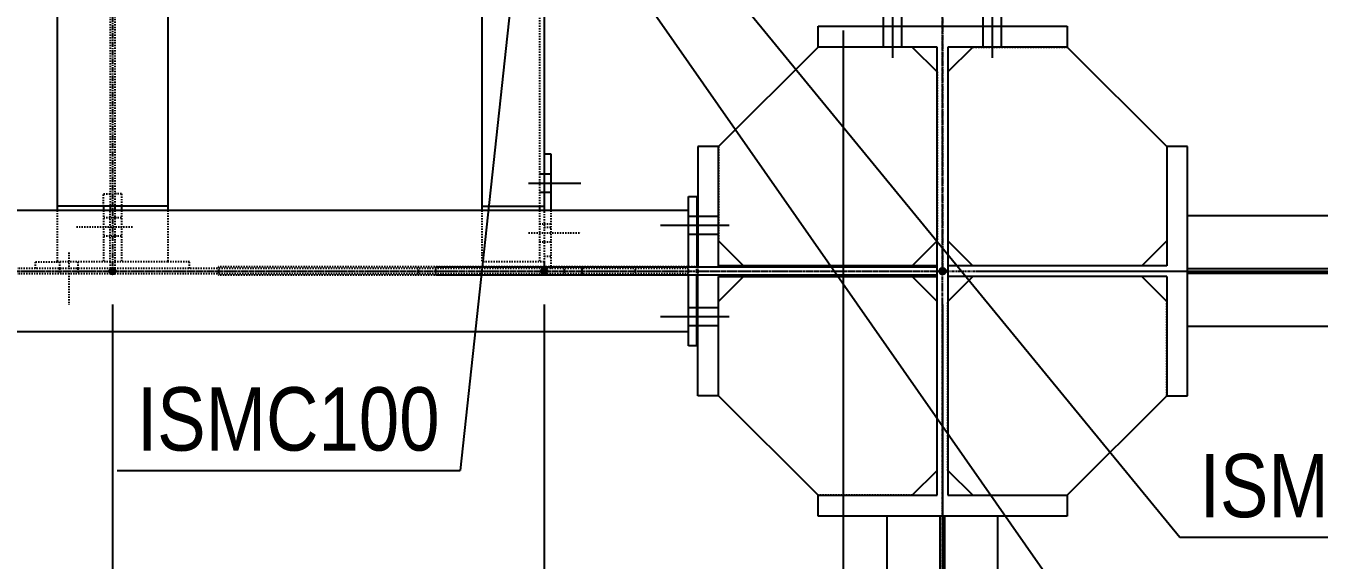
# Model space of a CAD drawing. Header units: millimetres. Extents: x 2102 to 21371, y 12217 to 26594.
# Drawn here: x 19028 to 20586, y 13973 to 14616 of the extents above; entities that cross this region are included whole.
import ezdxf

# ---------------------------------------------------------------- set-up
doc = ezdxf.new("R2010")
doc.units = ezdxf.units.MM
for name, pattern in [('CENTER', [12.7, 7.9375, -1.5875, 1.5875, -1.5875]), ('DXK_LINE_DOT2', [3.9198, 1.9599, -1.9599]), ('DXK_LINE_DOT5', [7.8785, 2.979, -0.9799, 0.9799, -0.9799, 0.9799, -0.9799])]:
    doc.linetypes.add(name, pattern=pattern)
for name, color, linetype in [('1', 7, 'Continuous'), ('2', 7, 'Continuous'), ('4', 7, 'Continuous'), ('6', 7, 'Continuous'), ('8', 7, 'Continuous')]:
    doc.layers.add(name, color=color, linetype=linetype)
doc.styles.add('Arial', font='arial.ttf', dxfattribs={"height": 0.2})
doc.styles.add('Arial Narrow', font='ARIALN.TTF', dxfattribs={"height": 0.2})

# ---------------------------------------------------------------- blocks, each defined once
blk = doc.blocks.new('GridLine-116860372-154899 - 114867')
at = {"layer": '2', "color": 7, "linetype": 'DXK_LINE_DOT5'}
blk.add_line((23950.6, 10927.9), (23950.6, 14695.8), dxfattribs=at)
blk = doc.blocks.new('GridLine-116860372-116904 - 114867')
at = {"layer": '2', "color": 7, "linetype": 'DXK_LINE_DOT5'}
blk.add_line((23950.6, 12454.5), (23950.6, 27661.7), dxfattribs=at)
blk = doc.blocks.new('GridLine-116860372-116905 - 114867')
at = {"layer": '2', "color": 7, "linetype": 'DXK_LINE_DOT5'}
blk.add_line((2535.4, 12570.8), (24512.1, 12570.8), dxfattribs=at)
blk = doc.blocks.new('Part-116860372-149982 - 114867')
at = {"layer": '1', "color": 6, "linetype": 'DXK_LINE_DOT2'}
blk.add_line((24319.3, 12487.6), (24319.3, 12654.1), dxfattribs=at)
at = {"layer": '2', "color": 2, "linetype": 'Continuous'}
for p, q in [((24713.1, 12654.1), (24319.3, 12654.1)), ((24713.1, 12487.6), (24713.1, 12654.1)), ((24713.1, 12574.4), (24319.3, 12574.4)), ((24713.1, 12567.3), (24319.3, 12567.3)), ((24650.6, 12567.3), (24650.6, 12574.4)), ((24713.1, 12487.6), (24319.3, 12487.6))]:
    blk.add_line(p, q, dxfattribs=at)
blk = doc.blocks.new('Part-116860372-114919 - 114867')
at = {"layer": '4', "linetype": 'Continuous'}
blk.add_hatch(color=4, dxfattribs=at).paths.add_polyline_path([(23950.6, 12565.8, -1), (23950.6, 12575.8, -1)])
at = {"layer": '2', "color": 2, "linetype": 'Continuous'}
for p, q in [((23763.1, 12939.6), (24138.1, 12939.6)), ((23763.1, 12908.3), (23763.1, 12939.6)), ((24138.1, 12939.6), (24138.1, 12908.3)), ((23942.4, 12908.3), (23763.1, 12908.3)), ((23942.4, 12233.3), (23942.4, 12908.3)), ((24138.1, 12908.3), (23958.7, 12908.3)), ((23958.7, 12908.3), (23958.7, 12233.3)), ((23763.1, 12202.1), (23763.1, 12233.3)), ((23763.1, 12233.3), (23942.4, 12233.3)), ((23958.7, 12233.3), (24138.1, 12233.3)), ((24138.1, 12233.3), (24138.1, 12202.1)), ((24138.1, 12202.1), (23763.1, 12202.1))]:
    blk.add_line(p, q, dxfattribs=at)
at = {"layer": '4', "color": 4, "linetype": 'CENTER'}
blk.add_line((23950.6, 12570.8), (23950.6, 12570.8), dxfattribs=at)
at = {"layer": '4', "color": 4, "linetype": 'Continuous'}
blk.add_circle((23950.6, 12570.8), 5, dxfattribs=at)
blk = doc.blocks.new('Part-116860372-114920 - 114867')
at = {"layer": '1', "color": 6, "linetype": 'DXK_LINE_DOT2'}
for p, q in [((23581.8, 12577.1), (23581.8, 12564.6)), ((23942.4, 12562.7), (23942.4, 12579))]:
    blk.add_line(p, q, dxfattribs=at)
at = {"layer": '2', "color": 2, "linetype": 'Continuous'}
for p, q in [((23613.1, 12758.3), (23581.8, 12758.3)), ((23581.8, 12758.3), (23581.8, 12577.1)), ((23613.1, 12579), (23613.1, 12758.3)), ((23581.8, 12383.3), (23581.8, 12564.6)), ((23942.4, 12579), (23613.1, 12579)), ((23613.1, 12383.3), (23613.1, 12562.7)), ((23613.1, 12562.7), (23942.4, 12562.7)), ((23613.1, 12383.3), (23581.8, 12383.3))]:
    blk.add_line(p, q, dxfattribs=at)
blk = doc.blocks.new('Part-116860372-114921 - 114867')
at = {"layer": '1', "color": 6, "linetype": 'DXK_LINE_DOT2'}
blk.add_line((23958.7, 12579), (23958.7, 12562.7), dxfattribs=at)
at = {"layer": '2', "color": 2, "linetype": 'Continuous'}
for p, q in [((24319.3, 12758.3), (24288.1, 12758.3)), ((24288.1, 12758.3), (24288.1, 12579)), ((24319.3, 12383.3), (24319.3, 12758.3)), ((24288.1, 12579), (23958.7, 12579)), ((24288.1, 12562.7), (23958.7, 12562.7)), ((24288.1, 12562.7), (24288.1, 12383.3)), ((24288.1, 12562.7), (24288.1, 12562.7)), ((24288.1, 12383.3), (24319.3, 12383.3))]:
    blk.add_line(p, q, dxfattribs=at)
blk = doc.blocks.new('Part-116860372-114922 - 114867')
at = {"layer": '4', "linetype": 'Continuous'}
blk.add_hatch(color=4, dxfattribs=at).paths.add_polyline_path([(23950.6, 12565.8, -1), (23950.6, 12575.8, -1)])
at = {"layer": '1', "color": 6, "linetype": 'DXK_LINE_DOT2'}
for p, q in [((23568.1, 12574.8), (20583.1, 12574.8)), ((23568.1, 12566.9), (20583.1, 12566.9)), ((23568.1, 12564.6), (23568.1, 12577.1))]:
    blk.add_line(p, q, dxfattribs=at)
at = {"layer": '2', "color": 2, "linetype": 'Continuous'}
for p, q in [((23568.1, 12662.3), (20583.1, 12662.3)), ((23568.1, 12577.1), (23568.1, 12662.3)), ((23568.1, 12479.3), (23568.1, 12564.6)), ((23568.1, 12479.3), (20583.1, 12479.3))]:
    blk.add_line(p, q, dxfattribs=at)
at = {"layer": '4', "color": 4, "linetype": 'CENTER'}
blk.add_line((20200.6, 12570.8), (23950.6, 12570.8), dxfattribs=at)
at = {"layer": '4', "color": 4, "linetype": 'Continuous'}
blk.add_circle((23950.6, 12570.8), 5, dxfattribs=at)
blk = doc.blocks.new('Part-116860372-114999 - 114867')
at = {"layer": '4', "linetype": 'Continuous'}
blk.add_hatch(color=4, dxfattribs=at).paths.add_polyline_path([(22700.6, 12565.8, -1), (22700.6, 12575.8, -1)])
at = {"layer": '1', "color": 6, "linetype": 'DXK_LINE_DOT2'}
for p, q in [((22697, 15569.1), (22697, 12668.6)), ((22704.1, 15569.1), (22704.1, 12668.6)), ((22617.3, 12662.3), (22617.3, 12584.8)), ((22697, 12584.8), (22697, 12662.3)), ((22704.1, 12662.3), (22704.1, 12584.8)), ((22783.8, 12662.3), (22783.8, 12584.8)), ((22783.8, 12584.8), (22617.3, 12584.8))]:
    blk.add_line(p, q, dxfattribs=at)
at = {"layer": '2', "color": 2, "linetype": 'Continuous'}
for p, q in [((22617.3, 15464.6), (22617.3, 12662.3)), ((22783.8, 15479.8), (22783.8, 12662.3)), ((22783.8, 12668.6), (22617.3, 12668.6)), ((22697, 12668.6), (22697, 12662.3)), ((22704.1, 12668.6), (22704.1, 12662.3))]:
    blk.add_line(p, q, dxfattribs=at)
at = {"layer": '4', "color": 4, "linetype": 'CENTER'}
blk.add_line((22700.6, 15583.3), (22700.6, 12570.8), dxfattribs=at)
at = {"layer": '4', "color": 4, "linetype": 'Continuous'}
blk.add_circle((22700.6, 12570.8), 5, dxfattribs=at)
blk = doc.blocks.new('Part-116860372-115005 - 114867')
at = {"layer": '4', "linetype": 'Continuous'}
blk.add_hatch(color=4, dxfattribs=at).paths.add_polyline_path([(23950.6, 12565.8, -1), (23950.6, 12575.8, -1)])
at = {"layer": '4', "color": 4, "linetype": 'CENTER'}
blk.add_line((23950.6, 21320.8), (23950.6, 12570.8), dxfattribs=at)
at = {"layer": '4', "color": 4, "linetype": 'Continuous'}
blk.add_circle((23950.6, 12570.8), 5, dxfattribs=at)
blk = doc.blocks.new('Bolt-116860372-115392 - 114867')
at = {"layer": '2', "color": 1, "linetype": 'Continuous'}
for p, q in [((23875.6, 12892.1), (23875.6, 12995.8)), ((23875.6, 12892.1), (23875.6, 12995.8)), ((23875.6, 12892.1), (23875.6, 12995.8)), ((23875.6, 12892.1), (23875.6, 12995.8)), ((23875.6, 12892.1), (23875.6, 12995.8)), ((23875.6, 12892.1), (23875.6, 12995.8)), ((24025.6, 12892.1), (24025.6, 12995.8)), ((24025.6, 12892.1), (24025.6, 12995.8)), ((24025.6, 12892.1), (24025.6, 12995.8)), ((24025.6, 12892.1), (24025.6, 12995.8)), ((24025.6, 12892.1), (24025.6, 12995.8)), ((24025.6, 12892.1), (24025.6, 12995.8)), ((23861.8, 12940.8), (23861.8, 12953.3)), ((23861.8, 12940.8), (23861.8, 12953.3)), ((23861.8, 12940.8), (23861.8, 12953.3)), ((23861.8, 12940.8), (23861.8, 12953.3)), ((23861.8, 12940.8), (23861.8, 12953.3)), ((23861.8, 12940.8), (23861.8, 12953.3)), ((23889.3, 12940.8), (23889.3, 12953.3)), ((23889.3, 12940.8), (23889.3, 12953.3)), ((23889.3, 12940.8), (23889.3, 12953.3)), ((23889.3, 12940.8), (23889.3, 12953.3)), ((23889.3, 12940.8), (23889.3, 12953.3)), ((23889.3, 12940.8), (23889.3, 12953.3)), ((24011.8, 12940.8), (24011.8, 12953.3)), ((24011.8, 12940.8), (24011.8, 12953.3)), ((24011.8, 12940.8), (24011.8, 12953.3)), ((24011.8, 12940.8), (24011.8, 12953.3)), ((24011.8, 12940.8), (24011.8, 12953.3)), ((24011.8, 12940.8), (24011.8, 12953.3)), ((24039.3, 12940.8), (24039.3, 12953.3)), ((24039.3, 12940.8), (24039.3, 12953.3)), ((24039.3, 12940.8), (24039.3, 12953.3)), ((24039.3, 12940.8), (24039.3, 12953.3)), ((24039.3, 12940.8), (24039.3, 12953.3)), ((24039.3, 12940.8), (24039.3, 12953.3)), ((23861.8, 12908.3), (23861.8, 12939.6)), ((23861.8, 12908.3), (23861.8, 12939.6)), ((23861.8, 12908.3), (23861.8, 12939.6)), ((23861.8, 12908.3), (23861.8, 12939.6)), ((23861.8, 12908.3), (23861.8, 12939.6)), ((23861.8, 12908.3), (23861.8, 12939.6)), ((23889.3, 12908.3), (23889.3, 12939.6)), ((23889.3, 12908.3), (23889.3, 12939.6)), ((23889.3, 12908.3), (23889.3, 12939.6)), ((23889.3, 12908.3), (23889.3, 12939.6)), ((23889.3, 12908.3), (23889.3, 12939.6)), ((23889.3, 12908.3), (23889.3, 12939.6)), ((24011.8, 12908.3), (24011.8, 12939.6)), ((24011.8, 12908.3), (24011.8, 12939.6)), ((24011.8, 12908.3), (24011.8, 12939.6)), ((24011.8, 12908.3), (24011.8, 12939.6)), ((24011.8, 12908.3), (24011.8, 12939.6)), ((24011.8, 12908.3), (24011.8, 12939.6)), ((24039.3, 12908.3), (24039.3, 12939.6)), ((24039.3, 12908.3), (24039.3, 12939.6)), ((24039.3, 12908.3), (24039.3, 12939.6)), ((24039.3, 12908.3), (24039.3, 12939.6)), ((24039.3, 12908.3), (24039.3, 12939.6)), ((24039.3, 12908.3), (24039.3, 12939.6))]:
    blk.add_line(p, q, dxfattribs=at)
blk = doc.blocks.new('Part-116860372-115028 - 114867')
at = {"layer": '4', "linetype": 'Continuous'}
for points in [[(23350.6, 13815.8, -1), (23350.6, 13825.8, -1)], [(23350.6, 12565.8, -1), (23350.6, 12575.8, -1)]]:
    blk.add_hatch(color=4, dxfattribs=at).paths.add_polyline_path(points)
at = {"layer": '1', "color": 6, "linetype": 'DXK_LINE_DOT2'}
for p, q in [((23343.4, 13720.8), (23343.4, 12668.6)), ((23350.6, 13583.3), (23350.6, 12983.3)), ((23256.8, 12662.3), (23256.8, 12584.8)), ((23343.4, 12662.3), (23343.4, 12584.8)), ((23350.6, 12668.6), (23350.6, 12584.8)), ((23350.6, 12584.8), (23256.8, 12584.8))]:
    blk.add_line(p, q, dxfattribs=at)
at = {"layer": '2', "color": 2, "linetype": 'Continuous'}
for p, q in [((23256.8, 13720.8), (23256.8, 12662.3)), ((23350.6, 13720.8), (23256.8, 13720.8)), ((23350.6, 13720.8), (23350.6, 13583.3)), ((23350.6, 12983.3), (23350.6, 12668.6)), ((23256.8, 12668.6), (23350.6, 12668.6)), ((23343.4, 12668.6), (23343.4, 12662.3))]:
    blk.add_line(p, q, dxfattribs=at)
at = {"layer": '4', "color": 4, "linetype": 'CENTER'}
for p, q in [((23350.6, 13820.8), (23350.6, 13583.3)), ((23350.6, 12983.3), (23350.6, 12668.6)), ((23350.6, 12584.8), (23350.6, 12570.8))]:
    blk.add_line(p, q, dxfattribs=at)
at = {"layer": '4', "color": 4, "linetype": 'Continuous'}
for centre in [(23350.6, 13820.8), (23350.6, 12570.8)]:
    blk.add_circle(centre, 5, dxfattribs=at)
blk = doc.blocks.new('Part-116860372-115315 - 114867')
at = {"layer": '1', "color": 6, "linetype": 'DXK_LINE_DOT2'}
for p, q in [((22687, 12668.6), (22687, 12687.3)), ((22687, 12687.3), (22697, 12687.3)), ((22687, 12662.3), (22687, 12584.8)), ((22697, 12668.6), (22697, 12662.3)), ((22584.5, 12574.8), (22584.5, 12584.8)), ((22584.5, 12584.8), (22617.3, 12584.8)), ((22697, 12584.8), (22697, 12574.8))]:
    blk.add_line(p, q, dxfattribs=at)
at = {"layer": '2', "color": 2, "linetype": 'Continuous'}
blk.add_line((22687, 12668.6), (22687, 12662.3), dxfattribs=at)
blk = doc.blocks.new('Part-116860372-115316 - 114867')
at = {"layer": '1', "color": 6, "linetype": 'DXK_LINE_DOT2'}
for p, q in [((22714.1, 12687.3), (22704.1, 12687.3)), ((22714.1, 12687.3), (22714.1, 12668.6)), ((22704.1, 12668.6), (22704.1, 12662.3)), ((22714.1, 12662.3), (22714.1, 12584.8)), ((22704.1, 12584.8), (22704.1, 12574.8)), ((22816.6, 12584.8), (22783.8, 12584.8)), ((22816.6, 12574.8), (22816.6, 12584.8))]:
    blk.add_line(p, q, dxfattribs=at)
at = {"layer": '2', "color": 2, "linetype": 'Continuous'}
blk.add_line((22714.1, 12668.6), (22714.1, 12662.3), dxfattribs=at)
blk = doc.blocks.new('Bolt-116860372-115317 - 114867')
at = {"layer": '1', "color": 1, "linetype": 'DXK_LINE_DOT2'}
for p, q in [((22697, 12651), (22687, 12651)), ((22704.1, 12651), (22697, 12651)), ((22714.1, 12651), (22704.1, 12651)), ((22730.4, 12637.3), (22645.4, 12637.3)), ((22697, 12623.5), (22687, 12623.5)), ((22704.1, 12623.5), (22697, 12623.5)), ((22714.1, 12623.5), (22704.1, 12623.5))]:
    blk.add_line(p, q, dxfattribs=at)
blk = doc.blocks.new('Bolt-116860372-115337 - 114867')
at = {"layer": '1', "color": 1, "linetype": 'DXK_LINE_DOT2'}
for p, q in [((22620.8, 12584.8), (22620.8, 12574.8)), ((22634.5, 12599.1), (22634.5, 12520.3)), ((22648.3, 12584.8), (22648.3, 12574.8)), ((22620.8, 12574.8), (22620.8, 12566.9)), ((22648.3, 12574.8), (22648.3, 12566.9))]:
    blk.add_line(p, q, dxfattribs=at)
blk = doc.blocks.new('Part-116860372-115832 - 114867')
at = {"layer": '1', "color": 6, "linetype": 'DXK_LINE_DOT2'}
for p, q in [((23360.6, 12662.3), (23360.6, 12574.8)), ((23350.6, 12637.3), (23360.6, 12637.3)), ((23350.6, 12593.5), (23360.6, 12593.5))]:
    blk.add_line(p, q, dxfattribs=at)
at = {"layer": '2', "color": 2, "linetype": 'Continuous'}
for p, q in [((23350.6, 12747.3), (23360.6, 12747.3)), ((23360.6, 12747.3), (23360.6, 12662.3)), ((23350.6, 12668.6), (23350.6, 12662.3))]:
    blk.add_line(p, q, dxfattribs=at)
blk = doc.blocks.new('Bolt-116860372-115833 - 114867')
at = {"layer": '1', "color": 1, "linetype": 'DXK_LINE_DOT2'}
for p, q in [((23343.4, 12642.3), (23350.6, 12642.3)), ((23350.6, 12642.3), (23360.6, 12642.3)), ((23327.2, 12628.5), (23405.9, 12628.5)), ((23343.4, 12614.8), (23350.6, 12614.8)), ((23350.6, 12614.8), (23360.6, 12614.8))]:
    blk.add_line(p, q, dxfattribs=at)
at = {"layer": '2', "color": 1, "linetype": 'Continuous'}
for p, q in [((23327.2, 12703.5), (23405.9, 12703.5)), ((23343.4, 12717.3), (23350.6, 12717.3)), ((23350.6, 12717.3), (23360.6, 12717.3)), ((23343.4, 12689.8), (23350.6, 12689.8)), ((23350.6, 12689.8), (23360.6, 12689.8))]:
    blk.add_line(p, q, dxfattribs=at)
blk = doc.blocks.new('Bolt-116860372-116808 - 114867')
at = {"layer": '2', "color": 1, "linetype": 'Continuous'}
for p, q in [((23580.6, 12653.3), (23568.1, 12653.3)), ((23580.6, 12653.3), (23568.1, 12653.3)), ((23613.1, 12653.3), (23581.8, 12653.3)), ((23613.1, 12653.3), (23581.8, 12653.3)), ((23629.3, 12639.6), (23525.6, 12639.6)), ((23629.3, 12639.6), (23525.6, 12639.6)), ((23580.6, 12625.8), (23568.1, 12625.8)), ((23580.6, 12625.8), (23568.1, 12625.8)), ((23613.1, 12625.8), (23581.8, 12625.8)), ((23613.1, 12625.8), (23581.8, 12625.8)), ((23580.6, 12515.8), (23568.1, 12515.8)), ((23580.6, 12515.8), (23568.1, 12515.8)), ((23613.1, 12515.8), (23581.8, 12515.8)), ((23613.1, 12515.8), (23581.8, 12515.8)), ((23629.3, 12502.1), (23525.6, 12502.1)), ((23629.3, 12502.1), (23525.6, 12502.1)), ((23580.6, 12488.3), (23568.1, 12488.3)), ((23580.6, 12488.3), (23568.1, 12488.3)), ((23613.1, 12488.3), (23581.8, 12488.3)), ((23613.1, 12488.3), (23581.8, 12488.3))]:
    blk.add_line(p, q, dxfattribs=at)
blk = doc.blocks.new('Part-116860372-116807 - 114867')
at = {"layer": '1', "color": 6, "linetype": 'DXK_LINE_DOT2'}
for p, q in [((23568.1, 12577.1), (23568.1, 12662.3)), ((23568.1, 12479.3), (23568.1, 12564.6)), ((23580.6, 12564.6), (23580.6, 12577.1))]:
    blk.add_line(p, q, dxfattribs=at)
at = {"layer": '2', "color": 2, "linetype": 'Continuous'}
for p, q in [((23568.1, 12662.3), (23568.1, 12683.3)), ((23568.1, 12683.3), (23580.6, 12683.3)), ((23580.6, 12683.3), (23580.6, 12577.1)), ((23580.6, 12458.3), (23580.6, 12564.6)), ((23568.1, 12458.3), (23568.1, 12479.3)), ((23580.6, 12458.3), (23568.1, 12458.3))]:
    blk.add_line(p, q, dxfattribs=at)
blk = doc.blocks.new('Part-116860372-116844 - 114867')
at = {"layer": '1', "color": 6, "linetype": 'DXK_LINE_DOT2'}
for p, q in [((23581.8, 12577.1), (22860.3, 12577.1)), ((22860.3, 12577.1), (22860.3, 12564.6)), ((23581.8, 12564.6), (22860.3, 12564.6)), ((23160.7, 12577.1), (23160.7, 12564.6)), ((23381.3, 12564.6), (23381.3, 12577.1)), ((23581.8, 12577.1), (23581.8, 12577.1)), ((23581.8, 12564.6), (23581.8, 12564.6))]:
    blk.add_line(p, q, dxfattribs=at)
blk = doc.blocks.new('Part-116860372-116857 - 114867')
at = {"layer": '1', "color": 6, "linetype": 'DXK_LINE_DOT2'}
blk.add_line((23487.9, 12564.6), (23487.9, 12577.1), dxfattribs=at)
at = {"layer": '2', "color": 2, "linetype": 'Continuous'}
for p, q in [((23187.4, 12577.1), (23942.4, 12577.1)), ((23187.4, 12564.6), (23187.4, 12577.1)), ((23942.4, 12564.6), (23187.4, 12564.6)), ((23407.1, 12577.1), (23407.1, 12564.6))]:
    blk.add_line(p, q, dxfattribs=at)
blk = doc.blocks.new('Part-116860372-154321 - 114867')
at = {"layer": '1', "color": 6, "linetype": 'DXK_LINE_DOT2'}
blk.add_line((24033.8, 12202.1), (23867.3, 12202.1), dxfattribs=at)
at = {"layer": '2', "color": 2, "linetype": 'Continuous'}
for p, q in [((23867.3, 11933.3), (23867.3, 12202.1)), ((23947, 11933.3), (23947, 12202.1)), ((23954.1, 11933.3), (23954.1, 12202.1)), ((24033.8, 11933.3), (24033.8, 12202.1)), ((23947, 11995.8), (23954.1, 11995.8)), ((24033.8, 11933.3), (23867.3, 11933.3))]:
    blk.add_line(p, q, dxfattribs=at)
blk = doc.blocks.new('Part-116860372-156486 - 114867')
at = {"layer": '1', "color": 6, "linetype": 'DXK_LINE_DOT2'}
for p, q in [((23904.9, 12908.3), (23763.1, 12908.3)), ((23942.4, 12870.8), (23942.4, 12616.5)), ((23613.1, 12758.3), (23613.1, 12616.5)), ((23904.9, 12579), (23650.6, 12579))]:
    blk.add_line(p, q, dxfattribs=at)
at = {"layer": '2', "color": 2, "linetype": 'Continuous'}
for p, q in [((23763.1, 12908.3), (23613.1, 12758.3)), ((23904.9, 12908.3), (23942.4, 12870.8)), ((23650.6, 12579), (23613.1, 12616.5)), ((23942.4, 12616.5), (23904.9, 12579))]:
    blk.add_line(p, q, dxfattribs=at)
blk = doc.blocks.new('Part-116860372-156487 - 114867')
at = {"layer": '1', "color": 6, "linetype": 'DXK_LINE_DOT2'}
for p, q in [((23996.2, 12908.3), (24138.1, 12908.3)), ((23958.7, 12870.8), (23958.7, 12616.5)), ((24288.1, 12758.3), (24288.1, 12616.5)), ((24250.6, 12579), (23996.2, 12579))]:
    blk.add_line(p, q, dxfattribs=at)
at = {"layer": '2', "color": 2, "linetype": 'Continuous'}
for p, q in [((23958.7, 12870.8), (23996.2, 12908.3)), ((24138.1, 12908.3), (24288.1, 12758.3)), ((23996.2, 12579), (23958.7, 12616.5)), ((24288.1, 12616.5), (24250.6, 12579))]:
    blk.add_line(p, q, dxfattribs=at)
blk = doc.blocks.new('Part-116860372-156488 - 114867')
at = {"layer": '1', "color": 6, "linetype": 'DXK_LINE_DOT2'}
for p, q in [((23904.9, 12562.7), (23650.6, 12562.7)), ((23613.1, 12383.3), (23613.1, 12525.2)), ((23942.4, 12270.8), (23942.4, 12525.2)), ((23904.9, 12233.3), (23763.1, 12233.3))]:
    blk.add_line(p, q, dxfattribs=at)
at = {"layer": '2', "color": 2, "linetype": 'Continuous'}
for p, q in [((23650.6, 12562.7), (23613.1, 12525.2)), ((23942.4, 12525.2), (23904.9, 12562.7)), ((23763.1, 12233.3), (23613.1, 12383.3)), ((23904.9, 12233.3), (23942.4, 12270.8))]:
    blk.add_line(p, q, dxfattribs=at)
blk = doc.blocks.new('Part-116860372-156489 - 114867')
at = {"layer": '1', "color": 6, "linetype": 'DXK_LINE_DOT2'}
for p, q in [((24250.6, 12562.7), (23996.2, 12562.7)), ((23958.7, 12270.8), (23958.7, 12525.2)), ((24288.1, 12383.3), (24288.1, 12525.2)), ((23996.2, 12233.3), (24138.1, 12233.3))]:
    blk.add_line(p, q, dxfattribs=at)
at = {"layer": '2', "color": 2, "linetype": 'Continuous'}
for p, q in [((23996.2, 12562.7), (23958.7, 12525.2)), ((24288.1, 12525.2), (24250.6, 12562.7)), ((24138.1, 12233.3), (24288.1, 12383.3)), ((23958.7, 12270.8), (23996.2, 12233.3))]:
    blk.add_line(p, q, dxfattribs=at)
blk = doc.blocks.new('StraightDimension-116860372-125372 - 114867')
at = {"layer": '6', "color": 3, "linetype": 'Continuous'}
for p, q in [((23350.6, 12520.8), (23350.6, 11044.4)), ((23950.6, 12520.8), (23950.6, 11044.4)), ((23380.6, 11194.4), (23320.6, 11134.4)), ((23920.6, 11134.4), (23980.6, 11194.4)), ((23350.6, 11164.4), (23950.6, 11164.4))]:
    blk.add_line(p, q, dxfattribs=at)
at = {"color": 0}
blk.add_wipeout([(23847.3, 11179.4), (23847.3, 11389.4), (23453.8, 11389.4), (23453.8, 11179.4)], dxfattribs=at).dxf.layer = '6'
at = {"layer": '6', "color": 7, "style": 'Arial'}
blk.add_text('480', height=143.26, dxfattribs=at).set_placement((23483.8, 11209.4))
blk = doc.blocks.new('StraightDimension-116860372-130506 - 114867')
at = {"layer": '6', "color": 3, "linetype": 'Continuous'}
for p, q in [((25069.8, 13028.3), (25009.8, 13088.3)), ((24000.6, 13058.3), (25159.8, 13058.3)), ((25039.8, 12570.8), (25039.8, 13058.3)), ((25009.8, 12600.8), (25069.8, 12540.8)), ((24000.6, 12570.8), (25159.8, 12570.8))]:
    blk.add_line(p, q, dxfattribs=at)
at = {"color": 0}
blk.add_wipeout([(25024.8, 13011.4), (24814.8, 13011.4), (24814.8, 12617.8), (25024.8, 12617.8)], dxfattribs=at).dxf.layer = '6'
at = {"layer": '6', "color": 7, "style": 'Arial'}
blk.add_text('390', height=143.26, rotation=90.0002, dxfattribs=at).set_placement((24994.8, 12647.8))
blk = doc.blocks.new('StraightDimension-116860372-123082 - 114867')
at = {"layer": '6', "color": 3, "linetype": 'Continuous'}
for p, q in [((25409.5, 13790.8), (25349.5, 13850.8)), ((24000.6, 13820.8), (25499.5, 13820.8)), ((25379.5, 12570.8), (25379.5, 13820.8)), ((25349.5, 12600.8), (25409.5, 12540.8)), ((24000.6, 12570.8), (25499.5, 12570.8))]:
    blk.add_line(p, q, dxfattribs=at)
at = {"color": 0}
blk.add_wipeout([(25364.5, 13448.2), (25154.5, 13448.2), (25154.5, 12943.5), (25364.5, 12943.5)], dxfattribs=at).dxf.layer = '6'
at = {"layer": '6', "color": 7, "style": 'Arial'}
blk.add_text('1000', height=143.26, rotation=90.0002, dxfattribs=at).set_placement((25334.5, 12973.5))
blk = doc.blocks.new('StraightDimension-116860372-125373 - 114867')
at = {"layer": '6', "color": 3, "linetype": 'Continuous'}
for p, q in [((22700.6, 12520.8), (22700.6, 11044.4)), ((23350.6, 12520.8), (23350.6, 11044.4)), ((22730.6, 11194.4), (22670.6, 11134.4)), ((23320.6, 11134.4), (23380.6, 11194.4)), ((22700.6, 11164.4), (23350.6, 11164.4))]:
    blk.add_line(p, q, dxfattribs=at)
at = {"color": 0}
blk.add_wipeout([(23222.3, 11179.4), (23222.3, 11389.4), (22828.8, 11389.4), (22828.8, 11179.4)], dxfattribs=at).dxf.layer = '6'
at = {"layer": '6', "color": 7, "style": 'Arial'}
blk.add_text('520', height=143.26, dxfattribs=at).set_placement((22858.8, 11209.4))
blk = doc.blocks.new('StraightDimension-116860372-125374 - 114867')
at = {"layer": '6', "color": 3, "linetype": 'Continuous'}
for p, q in [((21450.6, 12520.8), (21450.6, 11044.4)), ((22700.6, 12520.8), (22700.6, 11044.4)), ((21480.6, 11194.4), (21420.6, 11134.4)), ((22670.6, 11134.4), (22730.6, 11194.4)), ((21450.6, 11164.4), (22700.6, 11164.4))]:
    blk.add_line(p, q, dxfattribs=at)
at = {"color": 0}
blk.add_wipeout([(22327.9, 11179.4), (22327.9, 11389.4), (21823.2, 11389.4), (21823.2, 11179.4)], dxfattribs=at).dxf.layer = '6'
at = {"layer": '6', "color": 7, "style": 'Arial'}
blk.add_text('1000', height=143.26, dxfattribs=at).set_placement((21853.2, 11209.4))
blk = doc.blocks.new('StraightDimension-116860372-130622 - 114867')
at = {"layer": '6', "color": 3, "linetype": 'Continuous'}
for p, q in [((23800.6, 12933.3), (23800.6, 11482.3)), ((23950.6, 12520.8), (23950.6, 11482.3)), ((23770.6, 11572.3), (23830.6, 11632.3)), ((23980.6, 11632.3), (23920.6, 11572.3)), ((23800.6, 11602.3), (23950.6, 11602.3)), ((23950.6, 11602.3), (24396.6, 11602.3)), ((23950.6, 11602.3), (24396.6, 11602.3))]:
    blk.add_line(p, q, dxfattribs=at)
at = {"color": 0}
blk.add_wipeout([(24370.4, 11617.3), (24370.4, 11827.3), (23976.8, 11827.3), (23976.8, 11617.3)], dxfattribs=at).dxf.layer = '6'
at = {"layer": '6', "color": 7, "style": 'Arial'}
blk.add_text('120', height=143.26, dxfattribs=at).set_placement((24006.8, 11647.3))
blk = doc.blocks.new('StraightDimension-116860372-130623 - 114867')
at = {"layer": '6', "color": 3, "linetype": 'Continuous'}
for p, q in [((23800.6, 12933.3), (23800.6, 11482.3)), ((23350.6, 12520.8), (23350.6, 11482.3)), ((23380.6, 11632.3), (23320.6, 11572.3)), ((23770.6, 11572.3), (23830.6, 11632.3)), ((23350.6, 11602.3), (23800.6, 11602.3))]:
    blk.add_line(p, q, dxfattribs=at)
at = {"color": 0}
blk.add_wipeout([(23772.3, 11617.3), (23772.3, 11827.3), (23378.8, 11827.3), (23378.8, 11617.3)], dxfattribs=at).dxf.layer = '6'
at = {"layer": '6', "color": 7, "style": 'Arial'}
blk.add_text('360', height=143.26, dxfattribs=at).set_placement((23408.8, 11647.3))
blk = doc.blocks.new('Mark-116860372-130875 - 114867')
at = {"layer": '8', "color": 7, "linetype": 'Continuous'}
for p, q in [((23627, 12999.8), (24307.8, 12170.3)), ((24307.8, 12170.3), (24824.5, 12170.3))]:
    blk.add_line(p, q, dxfattribs=at)
at = {"color": 0}
blk.add_wipeout([(24794.5, 12200.3), (24794.5, 12300.3), (24337.8, 12300.3), (24337.8, 12200.3)], dxfattribs=at).dxf.layer = '8'
blk.add_wipeout([(24794.5, 12200.3), (24794.5, 12300.3), (24337.8, 12300.3), (24337.8, 12200.3)], dxfattribs=at).dxf.layer = '8'
at = {"layer": '8', "color": 7, "style": 'Arial Narrow'}
blk.add_text('ISMC100', height=95.44, dxfattribs=at).set_placement((24337.8, 12200.3))
blk = doc.blocks.new('Mark-116860372-130891 - 114867')
at = {"layer": '8', "color": 7, "linetype": 'Continuous'}
for p in [(23307.2, 13039.6), (22707.4, 12270.6)]:
    blk.add_line(p, (23224.1, 12270.6), dxfattribs=at)
at = {"color": 0}
blk.add_wipeout([(23194.1, 12300.6), (23194.1, 12400.6), (22737.4, 12400.6), (22737.4, 12300.6)], dxfattribs=at).dxf.layer = '8'
blk.add_wipeout([(23194.1, 12300.6), (23194.1, 12400.6), (22737.4, 12400.6), (22737.4, 12300.6)], dxfattribs=at).dxf.layer = '8'
at = {"layer": '8', "color": 7, "style": 'Arial Narrow'}
blk.add_text('ISMC100', height=95.44, dxfattribs=at).set_placement((22737.4, 12300.6))
blk = doc.blocks.new('Mark-116860372-130804 - 114867')
at = {"layer": '8', "color": 7, "linetype": 'Continuous'}
for p, q in [((23447.3, 13058.3), (24250, 11908.9)), ((24250, 11908.9), (24766.8, 11908.9))]:
    blk.add_line(p, q, dxfattribs=at)
at = {"color": 0}
blk.add_wipeout([(24736.8, 11938.9), (24736.8, 12038.9), (24280, 12038.9), (24280, 11938.9)], dxfattribs=at).dxf.layer = '8'
blk.add_wipeout([(24736.8, 11938.9), (24736.8, 12038.9), (24280, 12038.9), (24280, 11938.9)], dxfattribs=at).dxf.layer = '8'
at = {"layer": '8', "color": 7, "style": 'Arial Narrow'}
blk.add_text('ISMC150', height=95.44, dxfattribs=at).set_placement((24280, 11938.9))

msp = doc.modelspace()

# ---------------------------------------------------------------- block references
at = {"xscale": 0.8, "yscale": 0.8, "zscale": 0.8}
for name in ['GridLine-116860372-116904 - 114867', 'Part-116860372-115005 - 114867', 'Part-116860372-114999 - 114867', 'GridLine-116860372-154899 - 114867', 'Part-116860372-115028 - 114867', 'Bolt-116860372-115392 - 114867', 'Part-116860372-114919 - 114867', 'Part-116860372-156486 - 114867', 'Part-116860372-156487 - 114867', 'Part-116860372-115832 - 114867', 'Part-116860372-114920 - 114867', 'Part-116860372-114921 - 114867', 'Bolt-116860372-115833 - 114867', 'GridLine-116860372-116905 - 114867', 'Part-116860372-115315 - 114867', 'Part-116860372-115316 - 114867', 'Part-116860372-116807 - 114867', 'Part-116860372-114922 - 114867', 'Bolt-116860372-115317 - 114867', 'Bolt-116860372-116808 - 114867', 'Part-116860372-149982 - 114867', 'Bolt-116860372-115337 - 114867', 'Part-116860372-116844 - 114867', 'Part-116860372-116857 - 114867', 'Part-116860372-156488 - 114867', 'Part-116860372-156489 - 114867', 'Part-116860372-154321 - 114867']:
    msp.add_blockref(name, (971.5, 4264.2), dxfattribs=at)

# ---------------------------------------------------------------- next in the draw order: block references
for name in ['StraightDimension-116860372-130506 - 114867', 'StraightDimension-116860372-125372 - 114867']:
    msp.add_blockref(name, (971.5, 4264.2), dxfattribs=at)

# ---------------------------------------------------------------- next in the draw order: block references
for name in ['StraightDimension-116860372-123082 - 114867', 'StraightDimension-116860372-125373 - 114867']:
    msp.add_blockref(name, (971.5, 4264.2), dxfattribs=at)

# ---------------------------------------------------------------- next in the draw order: block references
for name in ['StraightDimension-116860372-130622 - 114867', 'StraightDimension-116860372-125374 - 114867']:
    msp.add_blockref(name, (971.5, 4264.2), dxfattribs=at)

# ---------------------------------------------------------------- next in the draw order: block references
for name in ['Mark-116860372-130891 - 114867', 'StraightDimension-116860372-130623 - 114867']:
    msp.add_blockref(name, (971.5, 4264.2), dxfattribs=at)

# ---------------------------------------------------------------- next in the draw order: block references
msp.add_blockref('Mark-116860372-130875 - 114867', (971.5, 4264.2), dxfattribs=at)

# ---------------------------------------------------------------- next in the draw order: block references
msp.add_blockref('Mark-116860372-130804 - 114867', (971.5, 4264.2), dxfattribs=at)

doc.saveas('drawing.dxf')
